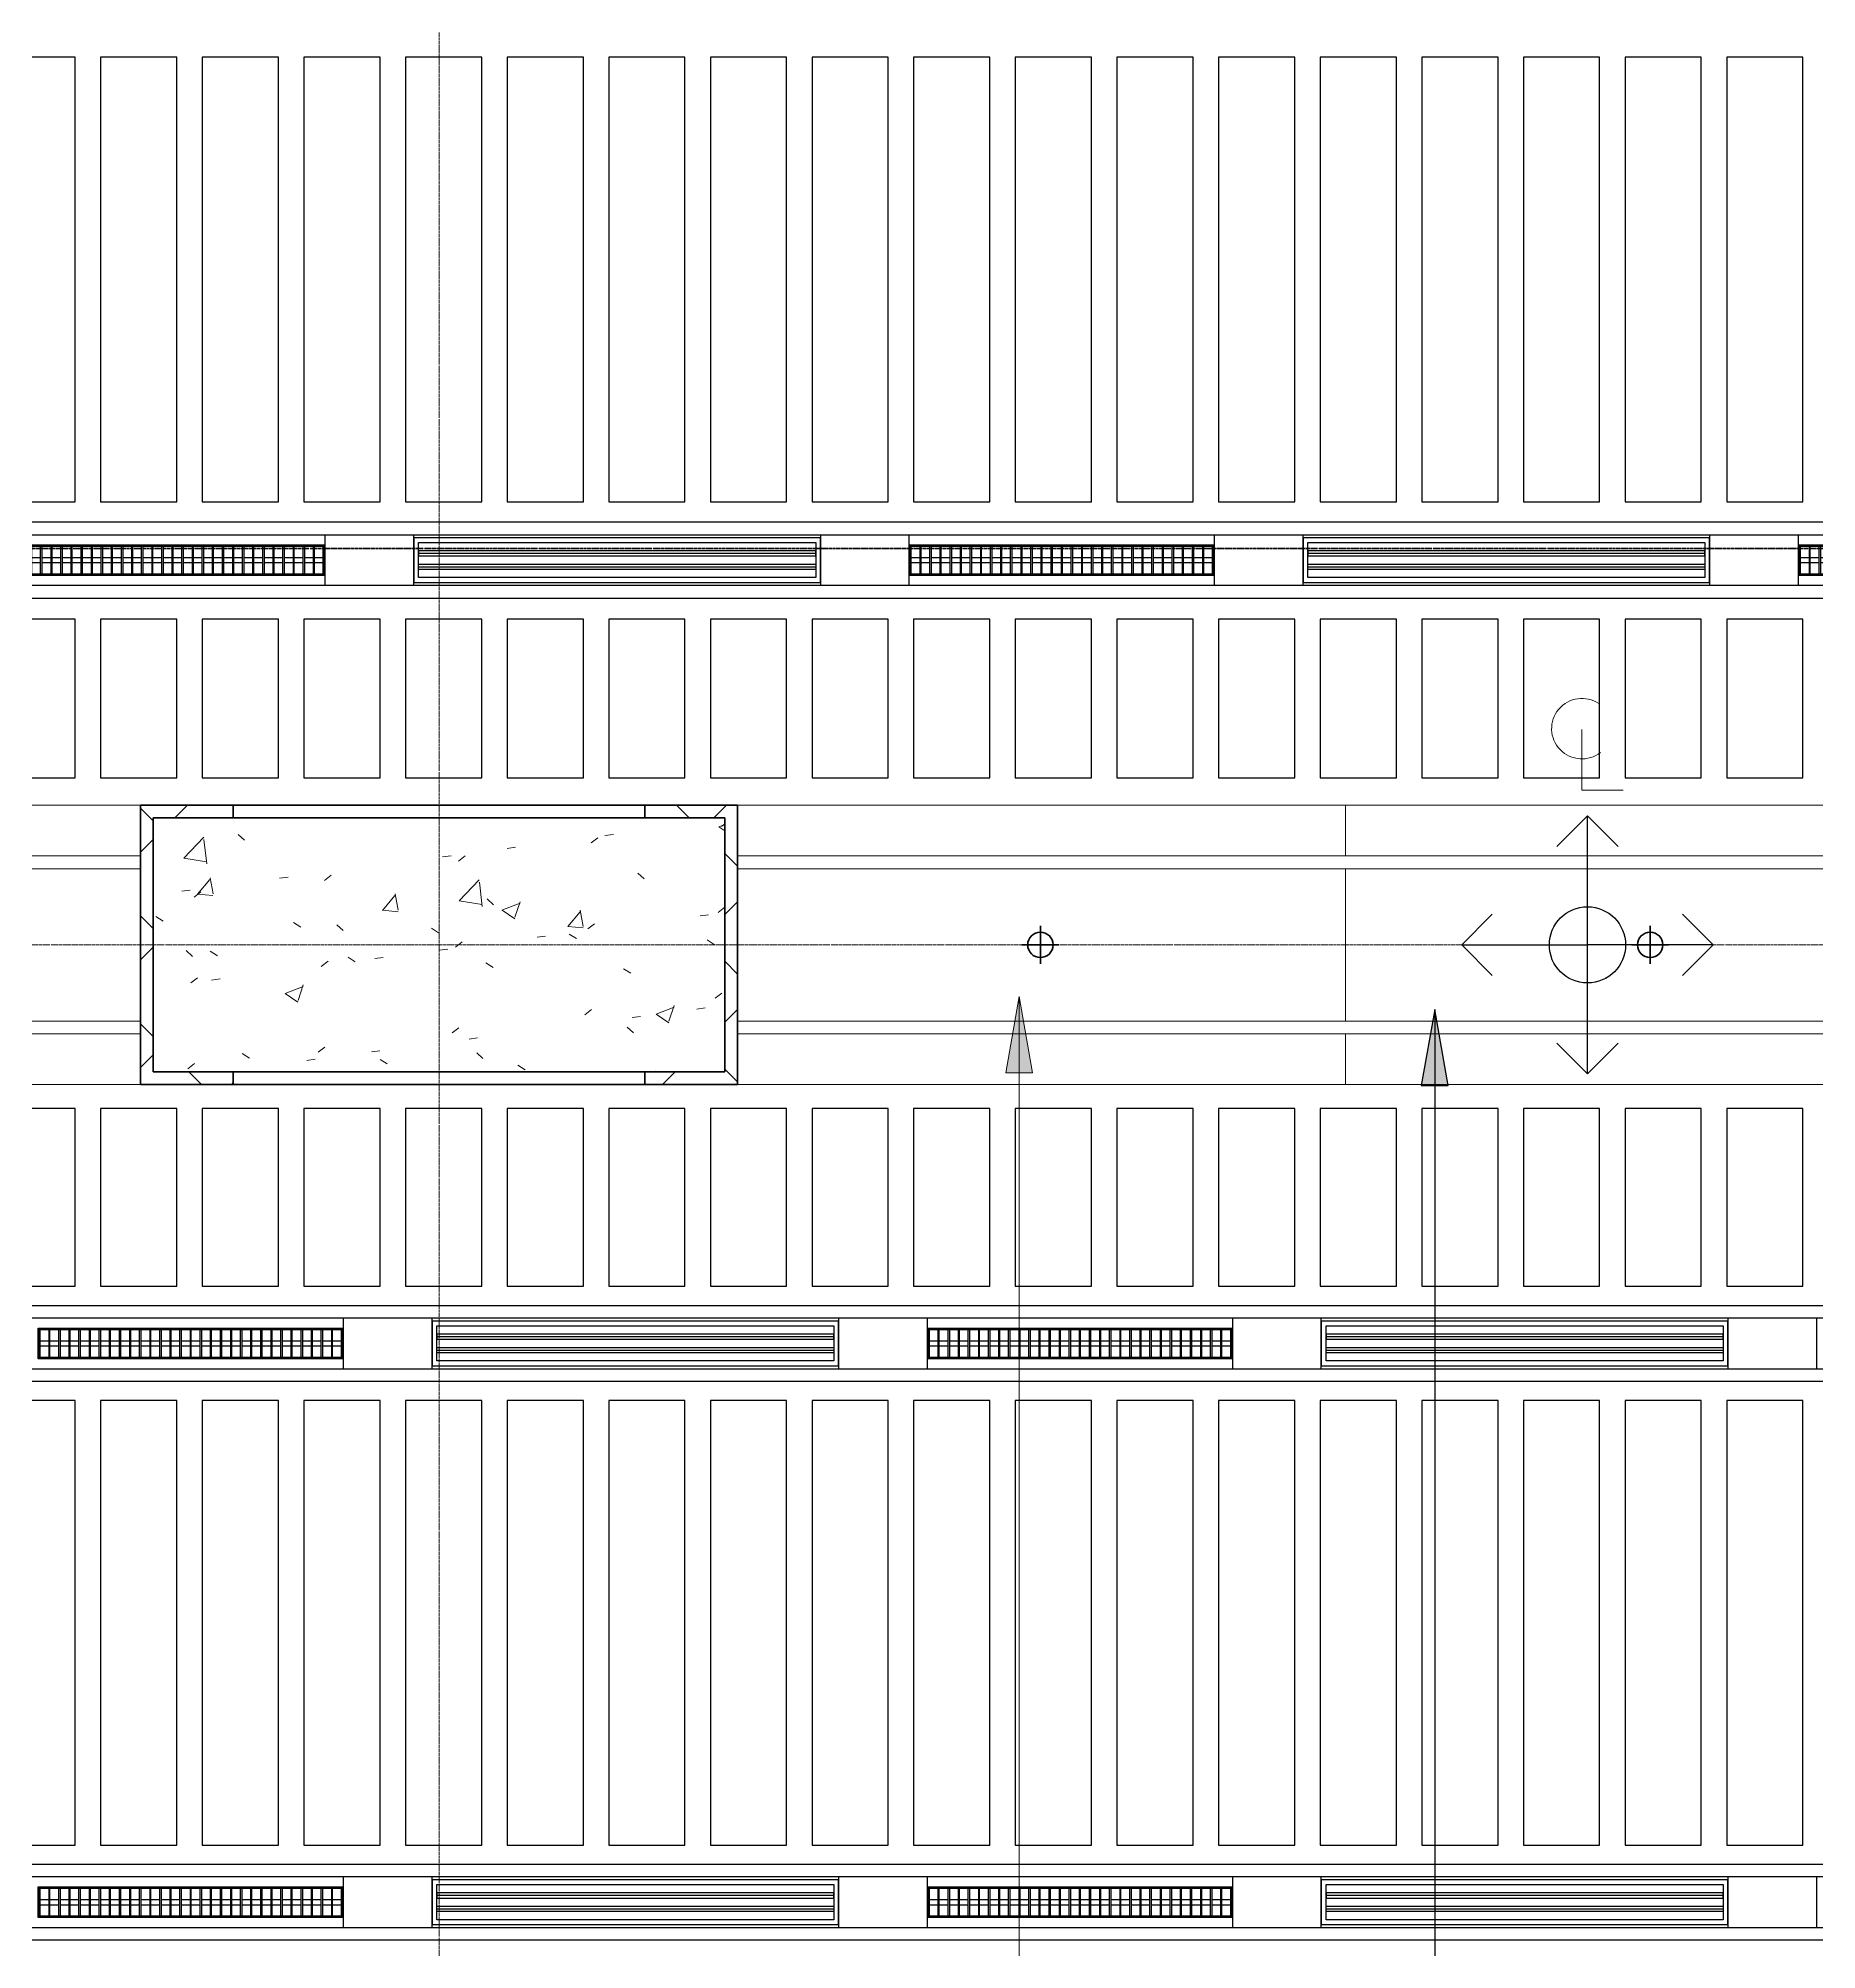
# Model space of a CAD drawing. Header units: millimetres. Extents: x -920231 to -841213, y -17301 to 22361.
# Drawn here: x -860260 to -853260, y -378 to 7149 of the extents above; entities that cross this region are included whole.
import ezdxf
from ezdxf.enums import TextEntityAlignment as Align
from ezdxf.xclip import XClip

# ---------------------------------------------------------------- set-up
doc = ezdxf.new("R2010")
doc.units = ezdxf.units.MM
doc.header["$XCLIPFRAME"] = 0
doc.linetypes.add('DPA_Grid _ Level 100', pattern=[10, 5.5, -1.6, 1.3, -1.6])
for name, color, linetype in [('000 - WIPEOUT', 250, 'Continuous'), ('001 - ASCESSORIES', 251, 'Continuous'), ('A04_TUBE SERIES', 2, 'Continuous'), ('A11_ALU.SOLID SHEET', 2, 'Continuous')]:
    doc.layers.add(name, color=color, linetype=linetype)
for name, color, linetype, lineweight in [('008 - LIGHTING', 1, 'Continuous', 9), ('A-ANNO-NOTE', 3, 'Continuous', 25), ('A-COLS', 5, 'Continuous', 70), ('A-COLS-E', 1, 'Continuous', 35), ('A-DETL-GENF', 2, 'Continuous', 35), ('A-GLAZ-CURT', 2, 'Continuous', 9), ('A-WALL-FNSH', 2, 'Continuous', 35), ('A-WALL-PATT', 1, 'Continuous', 35), ('E-LITE-EQPM', 2, 'Continuous', 35), ('G-ANNO-SECL', 3, 'Continuous', 9), ('G-ANNO-TEXT', 3, 'Continuous', 9), ('S-GRID', 251, 'Continuous', 9), ('WALL-E', 2, 'Continuous', 35)]:
    doc.layers.add(name, color=color, linetype=linetype, lineweight=lineweight)
pattern_1 = [(45, (0, 0), (-212.13203, 212.13203), []), (135, (0, 0), (-212.13203, -212.13203), [])]

# ---------------------------------------------------------------- blocks, each defined once
blk = doc.blocks.new('DPA_AN_Setting out - Center-8732820-4230-01 ENLARGED MULTI-PURPOSE LEVEL - REFLECTED CEILING PLAN - SHEET 1')
at = {"layer": 'A-ANNO-NOTE'}
for p, q in [((-1.206, 3.877), (0, 5.083)), ((1.206, 3.877), (0, 5.083)), ((0, 0), (0, 5.083)), ((-3.744, 1.206), (-4.95, 0)), ((3.744, 1.206), (4.95, 0)), ((-3.744, -1.206), (-4.95, 0)), ((-4.95, 0), (0, 0)), ((4.95, 0), (0, 0)), ((3.744, -1.206), (4.95, 0)), ((0, -5.083), (0, 0)), ((-1.206, -3.877), (0, -5.083)), ((1.206, -3.877), (0, -5.083))]:
    blk.add_line(p, q, dxfattribs=at)
blk.add_circle((0, 0), 1.5, dxfattribs=at)
blk = doc.blocks.new('M_Centreline - Centreline-12570908-4230-01 ENLARGED MULTI-PURPOSE LEVEL - REFLECTED CEILING PLAN - SHEET 1')
at = {"layer": 'A-ANNO-NOTE', "lineweight": 18}
for p, q in [((-0.011, 0.592), (-0.011, -1.789)), ((-0.011, -1.789), (1.619, -1.789))]:
    blk.add_line(p, q, dxfattribs=at)
blk.add_arc((-0.011, 0.627), 1.191, 55.77551, 308.03717, dxfattribs=at)
blk = doc.blocks.new('*U1411')
at = {"layer": 'S-GRID', "linetype": 'DPA_Grid _ Level 100'}
for p, q in [((11400, -20855.1), (11400, 16910.1)), ((24628.5, 0), (-48793, 0))]:
    blk.add_line(p, q, dxfattribs=at)
blk = doc.blocks.new('System Panel - DPA_Metal Ceiling Rectangular Panel-13154297-4230-01 ENLARGED MULTI-PURPOSE LEVEL - REFLECTED CEILING PLAN - SHEET 1')
at = {"layer": 'A-GLAZ-CURT'}
for p, q in [((-855115.2, 3229), (-857507.4, 3229)), ((-857507.4, 3229), (-855115.2, 3229)), ((-855115.2, 3029), (-855115.2, 3229)), ((-855115.2, 3229), (-855115.2, 3029)), ((-857515.2, 3029), (-855115.2, 3029)), ((-855115.2, 3029), (-857515.2, 3029))]:
    blk.add_line(p, q, dxfattribs=at)
blk = doc.blocks.new('System Panel - DPA-AR_Metal Ceiling Rectangular Panel-13139259-4230-01 ENLARGED MULTI-PURPOSE LEVEL - REFLECTED CEILING PLAN - SHEET 1')
at = {"layer": 'A-GLAZ-CURT'}
for p, q in [((-852715.2, 3229), (-855115.2, 3229)), ((-855115.2, 3229), (-855115.2, 3029)), ((-855115.2, 3029), (-855115.2, 3229)), ((-855115.2, 3229), (-852715.2, 3229)), ((-852715.2, 3029), (-852715.2, 3229)), ((-852715.2, 3229), (-852715.2, 3029)), ((-855115.2, 3029), (-852715.2, 3029)), ((-852715.2, 3029), (-855115.2, 3029))]:
    blk.add_line(p, q, dxfattribs=at)
blk = doc.blocks.new('System Panel - DPA-AR_Metal Ceiling Rectangular Panel-13139266-4230-01 ENLARGED MULTI-PURPOSE LEVEL - REFLECTED CEILING PLAN - SHEET 1')
at = {"layer": 'A-GLAZ-CURT'}
for p, q in [((-866782.4, 4129), (-868907.4, 4129)), ((-868907.4, 4129), (-868907.4, 3929)), ((-868907.4, 3929), (-868907.4, 4129)), ((-868907.4, 4129), (-866782.4, 4129)), ((-866782.4, 3929), (-866782.4, 4129)), ((-866782.4, 4129), (-866782.4, 3929)), ((-868907.4, 3929), (-866782.4, 3929)), ((-866782.4, 3929), (-868907.4, 3929))]:
    blk.add_line(p, q, dxfattribs=at)
blk = doc.blocks.new('System Panel - DPA-AR_Metal Ceiling Rectangular Panel-13139320-4230-01 ENLARGED MULTI-PURPOSE LEVEL - REFLECTED CEILING PLAN - SHEET 1')
at = {"layer": 'A-GLAZ-CURT'}
for p, q in [((-866782.4, 3879), (-868907.4, 3879)), ((-868907.4, 3879), (-868907.4, 3279)), ((-868907.4, 3279), (-868907.4, 3879)), ((-868907.4, 3879), (-866782.4, 3879)), ((-866782.4, 3279), (-866782.4, 3879)), ((-866782.4, 3879), (-866782.4, 3279)), ((-868907.4, 3279), (-866782.4, 3279)), ((-866782.4, 3279), (-868907.4, 3279))]:
    blk.add_line(p, q, dxfattribs=at)
blk = doc.blocks.new('System Panel - DPA_Metal Ceiling Rectangular Panel-V6-4230-01 ENLARGED MULTI-PURPOSE LEVEL - REFLECTED CEILING PLAN - SHEET 1')
at = {"layer": 'A-GLAZ-CURT'}
for p, q in [((-855115.2, 4129), (-857515.2, 4129)), ((-857515.2, 4129), (-855115.2, 4129)), ((-855115.2, 3929), (-855115.2, 4129)), ((-855115.2, 4129), (-855115.2, 3929)), ((-857507.4, 3929), (-855115.2, 3929)), ((-855115.2, 3929), (-857507.4, 3929))]:
    blk.add_line(p, q, dxfattribs=at)
blk = doc.blocks.new('System Panel - DPA_Metal Ceiling Rectangular Panel-13154329-4230-01 ENLARGED MULTI-PURPOSE LEVEL - REFLECTED CEILING PLAN - SHEET 1')
at = {"layer": 'A-GLAZ-CURT'}
for p, q in [((-855115.2, 3879), (-857507.4, 3879)), ((-857507.4, 3879), (-855115.2, 3879)), ((-855115.2, 3279), (-855115.2, 3879)), ((-855115.2, 3879), (-855115.2, 3279)), ((-857507.4, 3279), (-855115.2, 3279)), ((-855115.2, 3279), (-857507.4, 3279))]:
    blk.add_line(p, q, dxfattribs=at)
blk = doc.blocks.new('System Panel - DPA-AR_Metal Ceiling Rectangular Panel-13139299-4230-01 ENLARGED MULTI-PURPOSE LEVEL - REFLECTED CEILING PLAN - SHEET 1')
at = {"layer": 'A-GLAZ-CURT'}
for p, q in [((-864382.4, 3879), (-866782.4, 3879)), ((-866782.4, 3879), (-866782.4, 3279)), ((-866782.4, 3279), (-866782.4, 3879)), ((-866782.4, 3879), (-864382.4, 3879)), ((-864382.4, 3279), (-864382.4, 3879)), ((-864382.4, 3879), (-864382.4, 3279)), ((-866782.4, 3279), (-864382.4, 3279)), ((-864382.4, 3279), (-866782.4, 3279))]:
    blk.add_line(p, q, dxfattribs=at)
blk = doc.blocks.new('LGF_DL_SAA_LowPower_DL1a - LGF_DL_SAA_LowPower_DL1a-8832329-4230-01 ENLARGED MULTI-PURPOSE LEVEL - REFLECTED CEILING PLAN - SHEET 1')
at = {"layer": 'A-DETL-GENF', "lineweight": 9}
for p, q in [((72.5, 0), (-72.5, 0)), ((0, 75), (0, -75))]:
    blk.add_line(p, q, dxfattribs=at)
blk.add_circle((0, 0), 50, dxfattribs=at)
blk = doc.blocks.new('*U815')
at = {"layer": 'A-GLAZ-CURT'}
for name, p in [('System Panel - DPA-AR_Metal Ceiling Rectangular Panel-13139266-4230-01 ENLARGED MULTI-PURPOSE LEVEL - REFLECTED CEILING PLAN - SHEET 1', (877007.4, -3579)), ('System Panel - DPA_Metal Ceiling Rectangular Panel-V6-4230-01 ENLARGED MULTI-PURPOSE LEVEL - REFLECTED CEILING PLAN - SHEET 1', (870082.4, -3579)), ('System Panel - DPA-AR_Metal Ceiling Rectangular Panel-13139259-4230-01 ENLARGED MULTI-PURPOSE LEVEL - REFLECTED CEILING PLAN - SHEET 1', (870082.4, -2679)), ('System Panel - DPA-AR_Metal Ceiling Rectangular Panel-13139320-4230-01 ENLARGED MULTI-PURPOSE LEVEL - REFLECTED CEILING PLAN - SHEET 1', (877007.4, -3579)), ('System Panel - DPA_Metal Ceiling Rectangular Panel-13154329-4230-01 ENLARGED MULTI-PURPOSE LEVEL - REFLECTED CEILING PLAN - SHEET 1', (870082.4, -3579)), ('System Panel - DPA-AR_Metal Ceiling Rectangular Panel-13139299-4230-01 ENLARGED MULTI-PURPOSE LEVEL - REFLECTED CEILING PLAN - SHEET 1', (881749.6, -3579)), ('System Panel - DPA-AR_Metal Ceiling Rectangular Panel-13139266-4230-01 ENLARGED MULTI-PURPOSE LEVEL - REFLECTED CEILING PLAN - SHEET 1', (877007.4, -4479)), ('System Panel - DPA_Metal Ceiling Rectangular Panel-13154297-4230-01 ENLARGED MULTI-PURPOSE LEVEL - REFLECTED CEILING PLAN - SHEET 1', (870082.4, -3579)), ('System Panel - DPA-AR_Metal Ceiling Rectangular Panel-13139259-4230-01 ENLARGED MULTI-PURPOSE LEVEL - REFLECTED CEILING PLAN - SHEET 1', (870082.4, -3579))]:
    blk.add_blockref(name, p, dxfattribs=at)
at = {"layer": 'E-LITE-EQPM', "extrusion": (0, 0, -1), "rotation": 180}
for p in [(-13766.8, 0), (-16166.8, 0)]:
    blk.add_blockref('LGF_DL_SAA_LowPower_DL1a - LGF_DL_SAA_LowPower_DL1a-8832329-4230-01 ENLARGED MULTI-PURPOSE LEVEL - REFLECTED CEILING PLAN - SHEET 1', p, dxfattribs=at)
blk = doc.blocks.new('*U1822')
blk.add_wipeout([(-25, 0), (25, 0), (25, 23047.7), (-25, 22997.7)]).dxf.layer = '000 - WIPEOUT'
at = {"layer": 'A04_TUBE SERIES', "color": 0}
blk.add_lwpolyline([(-25, 0), (25, 0), (25, 23047.7), (-25, 22997.7)], close=True, dxfattribs=at)
at = {"layer": 'Defpoints', "color": 250, "flags": 1}
blk.add_attdef('EXTR.OVL-LENGTH_', (-33.1, -9), '', height=5, dxfattribs=at)
blk = doc.blocks.new('*U1823')
blk.add_wipeout([(-25, 0), (25, 0), (25, 22797.7), (-25, 22747.7)]).dxf.layer = '000 - WIPEOUT'
at = {"layer": 'A04_TUBE SERIES', "color": 0}
blk.add_lwpolyline([(-25, 0), (25, 0), (25, 22797.7), (-25, 22747.7)], close=True, dxfattribs=at)
at = {"layer": 'Defpoints', "color": 250, "flags": 1}
blk.add_attdef('EXTR.OVL-LENGTH_', (-33.1, -9), '', height=5, dxfattribs=at)
blk = doc.blocks.new('*U1799')
at = {"color": 1}
blk.add_wipeout([(600, -60), (-600, -60), (-600, 60), (600, 60)], dxfattribs=at).dxf.layer = '000 - WIPEOUT'
at = {"layer": '001 - ASCESSORIES', "color": 0}
blk.add_lwpolyline([(600, -60), (-600, -60), (-600, 60), (600, 60)], close=True, dxfattribs=at)
at = {"layer": '001 - ASCESSORIES'}
for points in [[(-593.5, -55), (-598.5, -55), (-598.5, 55), (-593.5, 55)], [(595, -55), (-595, -55), (-595, 55), (595, 55)], [(-558.8, -55), (-553.8, -55), (-553.8, 55), (-558.8, 55)], [(-514, -55), (-519, -55), (-519, 55), (-514, 55)], [(-479.3, -55), (-474.3, -55), (-474.3, 55), (-479.3, 55)], [(-434.6, -55), (-439.6, -55), (-439.6, 55), (-434.6, 55)], [(-399.8, -55), (-394.8, -55), (-394.8, 55), (-399.8, 55)], [(-355.1, -55), (-360.1, -55), (-360.1, 55), (-355.1, 55)], [(-320.4, -55), (-315.4, -55), (-315.4, 55), (-320.4, 55)], [(-275.6, -55), (-280.6, -55), (-280.6, 55), (-275.6, 55)], [(-240.9, -55), (-235.9, -55), (-235.9, 55), (-240.9, 55)], [(-196.2, -55), (-201.2, -55), (-201.2, 55), (-196.2, 55)], [(-161.4, -55), (-156.4, -55), (-156.4, 55), (-161.4, 55)], [(-116.7, -55), (-121.7, -55), (-121.7, 55), (-116.7, 55)], [(-82, -55), (-77, -55), (-77, 55), (-82, 55)], [(-37.2, -55), (-42.2, -55), (-42.2, 55), (-37.2, 55)], [(-2.5, -55), (2.5, -55), (2.5, 55), (-2.5, 55)], [(42.2, -55), (37.2, -55), (37.2, 55), (42.2, 55)], [(77, -55), (82, -55), (82, 55), (77, 55)], [(121.7, -55), (116.7, -55), (116.7, 55), (121.7, 55)], [(156.4, -55), (161.4, -55), (161.4, 55), (156.4, 55)], [(201.2, -55), (196.2, -55), (196.2, 55), (201.2, 55)], [(235.9, -55), (240.9, -55), (240.9, 55), (235.9, 55)], [(280.6, -55), (275.6, -55), (275.6, 55), (280.6, 55)], [(315.4, -55), (320.4, -55), (320.4, 55), (315.4, 55)], [(360.1, -55), (355.1, -55), (355.1, 55), (360.1, 55)], [(394.8, -55), (399.8, -55), (399.8, 55), (394.8, 55)], [(439.6, -55), (434.6, -55), (434.6, 55), (439.6, 55)], [(474.3, -55), (479.3, -55), (479.3, 55), (474.3, 55)], [(519, -55), (514, -55), (514, 55), (519, 55)], [(553.8, -55), (558.8, -55), (558.8, 55), (553.8, 55)], [(598.5, -55), (593.5, -55), (593.5, 55), (598.5, 55)]]:
    blk.add_lwpolyline(points, close=True, dxfattribs=at)
for points in [[(-593.5, 10), (-558.8, 10)], [(-553.8, 10), (-519, 10)], [(-514, 10), (-479.3, 10)], [(-474.3, 10), (-439.6, 10)], [(-434.6, 10), (-399.8, 10)], [(-394.8, 10), (-360.1, 10)], [(-355.1, 10), (-320.4, 10)], [(-315.4, 10), (-280.6, 10)], [(-275.6, 10), (-240.9, 10)], [(-235.9, 10), (-201.2, 10)], [(-196.2, 10), (-161.4, 10)], [(-156.4, 10), (-121.7, 10)], [(-116.7, 10), (-82, 10)], [(-77, 10), (-42.2, 10)], [(-37.2, 10), (-2.5, 10)], [(2.5, 10), (37.2, 10)], [(42.2, 10), (77, 10)], [(82, 10), (116.7, 10)], [(121.7, 10), (156.4, 10)], [(161.4, 10), (196.2, 10)], [(201.2, 10), (235.9, 10)], [(240.9, 10), (275.6, 10)], [(280.6, 10), (315.4, 10)], [(320.4, 10), (355.1, 10)], [(360.1, 10), (394.8, 10)], [(399.8, 10), (434.6, 10)], [(439.6, 10), (474.3, 10)], [(479.3, 10), (514, 10)], [(519, 10), (553.8, 10)], [(558.8, 10), (593.5, 10)], [(-593.5, -10), (-558.8, -10)], [(-553.8, -10), (-519, -10)], [(-514, -10), (-479.3, -10)], [(-474.3, -10), (-439.6, -10)], [(-434.6, -10), (-399.8, -10)], [(-394.8, -10), (-360.1, -10)], [(-355.1, -10), (-320.4, -10)], [(-315.4, -10), (-280.6, -10)], [(-275.6, -10), (-240.9, -10)], [(-235.9, -10), (-201.2, -10)], [(-196.2, -10), (-161.4, -10)], [(-156.4, -10), (-121.7, -10)], [(-116.7, -10), (-82, -10)], [(-77, -10), (-42.2, -10)], [(-37.2, -10), (-2.5, -10)], [(2.5, -10), (37.2, -10)], [(42.2, -10), (77, -10)], [(82, -10), (116.7, -10)], [(121.7, -10), (156.4, -10)], [(161.4, -10), (196.2, -10)], [(201.2, -10), (235.9, -10)], [(240.9, -10), (275.6, -10)], [(280.6, -10), (315.4, -10)], [(320.4, -10), (355.1, -10)], [(360.1, -10), (394.8, -10)], [(399.8, -10), (434.6, -10)], [(439.6, -10), (474.3, -10)], [(479.3, -10), (514, -10)], [(519, -10), (553.8, -10)], [(558.8, -10), (593.5, -10)]]:
    blk.add_lwpolyline(points, dxfattribs=at)
blk = doc.blocks.new('*U1755')
at = {"layer": '001 - ASCESSORIES', "color": 0, "linetype": 'ByBlock'}
blk.add_lwpolyline([(800, 87.5), (-800, 87.5), (-800, -87.5), (800, -87.5)], close=True, dxfattribs=at)
at = {"layer": '001 - ASCESSORIES', "linetype": 'ByBlock'}
for points in [[(-781.5, 69), (781.5, 69), (781.5, -69), (-781.5, -69)], [(781.5, 36.3), (-781.5, 36.3), (-781.5, 16.3), (781.5, 16.3)], [(-781.5, -16.3), (781.5, -16.3), (781.5, -36.3), (-781.5, -36.3)]]:
    blk.add_lwpolyline(points, close=True, dxfattribs=at)
for points in [[(781.5, 26.3), (-781.5, 26.3)], [(-781.5, -26.3), (781.5, -26.3)]]:
    blk.add_lwpolyline(points, dxfattribs=at)
blk = doc.blocks.new('*U1862')
blk.add_point((0, 0))
at = {"layer": 'Defpoints', "color": 250}
blk.add_text('AL.SHEET-HAT-TYPE-C', height=7, rotation=270, dxfattribs=at).set_placement((15, 0), align=Align.BOTTOM_CENTER)
blk.add_wipeout([(0, -100), (350, -100), (350, 100), (0, 100)]).dxf.layer = '000 - WIPEOUT'
at = {"layer": 'A11_ALU.SOLID SHEET', "color": 0}
blk.add_lwpolyline([(0, -100), (350, -100), (350, 100), (0, 100)], close=True, dxfattribs=at)
blk = doc.blocks.new('*U1821')
blk.add_wipeout([(-25, 0), (25, 0), (25, 20847.7), (-25, 20797.7)]).dxf.layer = '000 - WIPEOUT'
at = {"layer": 'A04_TUBE SERIES', "color": 0}
blk.add_lwpolyline([(-25, 0), (25, 0), (25, 20847.7), (-25, 20797.7)], close=True, dxfattribs=at)
at = {"layer": 'Defpoints', "color": 250, "flags": 1}
blk.add_attdef('EXTR.OVL-LENGTH_', (-33.1, -9), '', height=5, dxfattribs=at)
blk = doc.blocks.new('*U1820')
blk.add_wipeout([(-25, 0), (25, 0), (25, 20597.7), (-25, 20547.7)]).dxf.layer = '000 - WIPEOUT'
at = {"layer": 'A04_TUBE SERIES', "color": 0}
blk.add_lwpolyline([(-25, 0), (25, 0), (25, 20597.7), (-25, 20547.7)], close=True, dxfattribs=at)
at = {"layer": 'Defpoints', "color": 250, "flags": 1}
blk.add_attdef('EXTR.OVL-LENGTH_', (-33.1, -9), '', height=5, dxfattribs=at)
blk = doc.blocks.new('*U1801')
blk.add_wipeout([(-25, 0), (25, 0), (25, 21100), (-25, 21100)]).dxf.layer = '000 - WIPEOUT'
at = {"layer": 'A04_TUBE SERIES', "color": 0}
blk.add_lwpolyline([(-25, 0), (25, 0), (25, 21100), (-25, 21100)], close=True, dxfattribs=at)
at = {"layer": 'Defpoints', "color": 250, "flags": 1}
blk.add_attdef('EXTR.OVL-LENGTH_', (-33.1, -9), '', height=5, dxfattribs=at)
blk = doc.blocks.new('*U1800')
blk.add_wipeout([(-25, 0), (25, 0), (25, 21100), (-25, 21100)]).dxf.layer = '000 - WIPEOUT'
at = {"layer": 'A04_TUBE SERIES', "color": 0}
blk.add_lwpolyline([(-25, 0), (25, 0), (25, 21100), (-25, 21100)], close=True, dxfattribs=at)
at = {"layer": 'Defpoints', "color": 250, "flags": 1}
blk.add_attdef('EXTR.OVL-LENGTH_', (-33.1, -9), '', height=5, dxfattribs=at)
blk = doc.blocks.new('*U1929')
at = {"color": 3}
for points in [[(-875, 150), (875, 150), (875, -150), (-875, -150)], [(-875, -250), (875, -250), (875, -550), (-875, -550)], [(-875, -650), (875, -650), (875, -950), (-875, -950)], [(-875, -1050), (875, -1050), (875, -1350), (-875, -1350)], [(-875, -1450), (875, -1450), (875, -1750), (-875, -1750)], [(-875, -1850), (875, -1850), (875, -2150), (-875, -2150)], [(-875, -2250), (875, -2250), (875, -2550), (-875, -2550)], [(-875, -2650), (875, -2650), (875, -2950), (-875, -2950)], [(-875, -3050), (875, -3050), (875, -3350), (-875, -3350)], [(-875, -3450), (875, -3450), (875, -3750), (-875, -3750)], [(-875, -3850), (875, -3850), (875, -4150), (-875, -4150)], [(-875, -4250), (875, -4250), (875, -4550), (-875, -4550)], [(-875, -4650), (875, -4650), (875, -4950), (-875, -4950)], [(-875, -5050), (875, -5050), (875, -5350), (-875, -5350)], [(-875, -5450), (875, -5450), (875, -5750), (-875, -5750)], [(-875, -5850), (875, -5850), (875, -6150), (-875, -6150)], [(-875, -6250), (875, -6250), (875, -6550), (-875, -6550)], [(-875, -6650), (875, -6650), (875, -6950), (-875, -6950)]]:
    blk.add_wipeout(points, dxfattribs=at).dxf.layer = '000 - WIPEOUT'
at = {"layer": 'A11_ALU.SOLID SHEET', "color": 0, "linetype": 'ByBlock'}
for points in [[(-875, -150), (875, -150), (875, 150), (-875, 150)], [(-875, -550), (875, -550), (875, -250), (-875, -250)], [(-875, -950), (875, -950), (875, -650), (-875, -650)], [(-875, -1350), (875, -1350), (875, -1050), (-875, -1050)], [(-875, -1750), (875, -1750), (875, -1450), (-875, -1450)], [(-875, -2150), (875, -2150), (875, -1850), (-875, -1850)], [(-875, -2550), (875, -2550), (875, -2250), (-875, -2250)], [(-875, -2950), (875, -2950), (875, -2650), (-875, -2650)], [(-875, -3350), (875, -3350), (875, -3050), (-875, -3050)], [(-875, -3750), (875, -3750), (875, -3450), (-875, -3450)], [(-875, -4150), (875, -4150), (875, -3850), (-875, -3850)], [(-875, -4550), (875, -4550), (875, -4250), (-875, -4250)], [(-875, -4950), (875, -4950), (875, -4650), (-875, -4650)], [(-875, -5350), (875, -5350), (875, -5050), (-875, -5050)], [(-875, -5750), (875, -5750), (875, -5450), (-875, -5450)], [(-875, -6150), (875, -6150), (875, -5850), (-875, -5850)], [(-875, -6550), (875, -6550), (875, -6250), (-875, -6250)], [(-875, -6950), (875, -6950), (875, -6650), (-875, -6650)]]:
    blk.add_lwpolyline(points, close=True, dxfattribs=at)
blk = doc.blocks.new('*U1930')
at = {"color": 3}
for points in [[(-312.5, 150), (312.5, 150), (312.5, -150), (-312.5, -150)], [(-312.5, -250), (312.5, -250), (312.5, -550), (-312.5, -550)], [(-312.5, -650), (312.5, -650), (312.5, -950), (-312.5, -950)], [(-312.5, -1050), (312.5, -1050), (312.5, -1350), (-312.5, -1350)], [(-312.5, -1450), (312.5, -1450), (312.5, -1750), (-312.5, -1750)], [(-312.5, -1850), (312.5, -1850), (312.5, -2150), (-312.5, -2150)], [(-312.5, -2250), (312.5, -2250), (312.5, -2550), (-312.5, -2550)], [(-312.5, -2650), (312.5, -2650), (312.5, -2950), (-312.5, -2950)], [(-312.5, -3050), (312.5, -3050), (312.5, -3350), (-312.5, -3350)], [(-312.5, -3450), (312.5, -3450), (312.5, -3750), (-312.5, -3750)], [(-312.5, -3850), (312.5, -3850), (312.5, -4150), (-312.5, -4150)], [(-312.5, -4250), (312.5, -4250), (312.5, -4550), (-312.5, -4550)], [(-312.5, -4650), (312.5, -4650), (312.5, -4950), (-312.5, -4950)], [(-312.5, -5050), (312.5, -5050), (312.5, -5350), (-312.5, -5350)], [(-312.5, -5450), (312.5, -5450), (312.5, -5750), (-312.5, -5750)], [(-312.5, -5850), (312.5, -5850), (312.5, -6150), (-312.5, -6150)], [(-312.5, -6250), (312.5, -6250), (312.5, -6550), (-312.5, -6550)], [(-312.5, -6650), (312.5, -6650), (312.5, -6950), (-312.5, -6950)]]:
    blk.add_wipeout(points, dxfattribs=at).dxf.layer = '000 - WIPEOUT'
at = {"layer": 'A11_ALU.SOLID SHEET', "color": 0, "linetype": 'ByBlock'}
for points in [[(-312.5, -150), (312.5, -150), (312.5, 150), (-312.5, 150)], [(-312.5, -550), (312.5, -550), (312.5, -250), (-312.5, -250)], [(-312.5, -950), (312.5, -950), (312.5, -650), (-312.5, -650)], [(-312.5, -1350), (312.5, -1350), (312.5, -1050), (-312.5, -1050)], [(-312.5, -1750), (312.5, -1750), (312.5, -1450), (-312.5, -1450)], [(-312.5, -2150), (312.5, -2150), (312.5, -1850), (-312.5, -1850)], [(-312.5, -2550), (312.5, -2550), (312.5, -2250), (-312.5, -2250)], [(-312.5, -2950), (312.5, -2950), (312.5, -2650), (-312.5, -2650)], [(-312.5, -3350), (312.5, -3350), (312.5, -3050), (-312.5, -3050)], [(-312.5, -3750), (312.5, -3750), (312.5, -3450), (-312.5, -3450)], [(-312.5, -4150), (312.5, -4150), (312.5, -3850), (-312.5, -3850)], [(-312.5, -4550), (312.5, -4550), (312.5, -4250), (-312.5, -4250)], [(-312.5, -4950), (312.5, -4950), (312.5, -4650), (-312.5, -4650)], [(-312.5, -5350), (312.5, -5350), (312.5, -5050), (-312.5, -5050)], [(-312.5, -5750), (312.5, -5750), (312.5, -5450), (-312.5, -5450)], [(-312.5, -6150), (312.5, -6150), (312.5, -5850), (-312.5, -5850)], [(-312.5, -6550), (312.5, -6550), (312.5, -6250), (-312.5, -6250)], [(-312.5, -6950), (312.5, -6950), (312.5, -6650), (-312.5, -6650)]]:
    blk.add_lwpolyline(points, close=True, dxfattribs=at)
blk = doc.blocks.new('*U1938')
at = {"color": 3}
for points in [[(-875, -850), (875, -850), (875, -1150), (-875, -1150)], [(-875, -1250), (875, -1250), (875, -1550), (-875, -1550)], [(-875, -1650), (875, -1650), (875, -1950), (-875, -1950)], [(-875, -2050), (875, -2050), (875, -2350), (-875, -2350)], [(-875, -2450), (875, -2450), (875, -2750), (-875, -2750)], [(-875, -2850), (875, -2850), (875, -3150), (-875, -3150)], [(-875, -3250), (875, -3250), (875, -3550), (-875, -3550)], [(-875, -3650), (875, -3650), (875, -3950), (-875, -3950)], [(-875, -4050), (875, -4050), (875, -4350), (-875, -4350)], [(-875, -4450), (875, -4450), (875, -4750), (-875, -4750)], [(-875, -4850), (875, -4850), (875, -5150), (-875, -5150)], [(-875, -5250), (875, -5250), (875, -5550), (-875, -5550)], [(-875, -5650), (875, -5650), (875, -5950), (-875, -5950)], [(-875, -6050), (875, -6050), (875, -6350), (-875, -6350)], [(-875, -6450), (875, -6450), (875, -6750), (-875, -6750)], [(-875, -6850), (875, -6850), (875, -7150), (-875, -7150)], [(-875, -7250), (875, -7250), (875, -7550), (-875, -7550)], [(-875, -7650), (875, -7650), (875, -7950), (-875, -7950)]]:
    blk.add_wipeout(points, dxfattribs=at).dxf.layer = '000 - WIPEOUT'
at = {"layer": 'A11_ALU.SOLID SHEET', "color": 0, "linetype": 'ByBlock'}
for points in [[(-875, -1150), (875, -1150), (875, -850), (-875, -850)], [(-875, -1550), (875, -1550), (875, -1250), (-875, -1250)], [(-875, -1950), (875, -1950), (875, -1650), (-875, -1650)], [(-875, -2350), (875, -2350), (875, -2050), (-875, -2050)], [(-875, -2750), (875, -2750), (875, -2450), (-875, -2450)], [(-875, -3150), (875, -3150), (875, -2850), (-875, -2850)], [(-875, -3550), (875, -3550), (875, -3250), (-875, -3250)], [(-875, -3950), (875, -3950), (875, -3650), (-875, -3650)], [(-875, -4350), (875, -4350), (875, -4050), (-875, -4050)], [(-875, -4750), (875, -4750), (875, -4450), (-875, -4450)], [(-875, -5150), (875, -5150), (875, -4850), (-875, -4850)], [(-875, -5550), (875, -5550), (875, -5250), (-875, -5250)], [(-875, -5950), (875, -5950), (875, -5650), (-875, -5650)], [(-875, -6350), (875, -6350), (875, -6050), (-875, -6050)], [(-875, -6750), (875, -6750), (875, -6450), (-875, -6450)], [(-875, -7150), (875, -7150), (875, -6850), (-875, -6850)], [(-875, -7550), (875, -7550), (875, -7250), (-875, -7250)], [(-875, -7950), (875, -7950), (875, -7650), (-875, -7650)]]:
    blk.add_lwpolyline(points, close=True, dxfattribs=at)
blk = doc.blocks.new('*U1939')
at = {"color": 3}
for points in [[(-350, -250), (350, -250), (350, -550), (-350, -550)], [(-350, -650), (350, -650), (350, -950), (-350, -950)], [(-350, -1050), (350, -1050), (350, -1350), (-350, -1350)], [(-350, -1450), (350, -1450), (350, -1750), (-350, -1750)], [(-350, -1850), (350, -1850), (350, -2150), (-350, -2150)], [(-350, -2250), (350, -2250), (350, -2550), (-350, -2550)], [(-350, -2650), (350, -2650), (350, -2950), (-350, -2950)], [(-350, -3050), (350, -3050), (350, -3350), (-350, -3350)], [(-350, -3450), (350, -3450), (350, -3750), (-350, -3750)], [(-350, -3850), (350, -3850), (350, -4150), (-350, -4150)], [(-350, -4250), (350, -4250), (350, -4550), (-350, -4550)], [(-350, -4650), (350, -4650), (350, -4950), (-350, -4950)], [(-350, -5050), (350, -5050), (350, -5350), (-350, -5350)], [(-350, -5450), (350, -5450), (350, -5750), (-350, -5750)], [(-350, -5850), (350, -5850), (350, -6150), (-350, -6150)], [(-350, -6250), (350, -6250), (350, -6550), (-350, -6550)], [(-350, -6650), (350, -6650), (350, -6950), (-350, -6950)], [(-350, -7050), (350, -7050), (350, -7350), (-350, -7350)]]:
    blk.add_wipeout(points, dxfattribs=at).dxf.layer = '000 - WIPEOUT'
at = {"layer": 'A11_ALU.SOLID SHEET', "color": 0, "linetype": 'ByBlock'}
for points in [[(-350, -550), (350, -550), (350, -250), (-350, -250)], [(-350, -950), (350, -950), (350, -650), (-350, -650)], [(-350, -1350), (350, -1350), (350, -1050), (-350, -1050)], [(-350, -1750), (350, -1750), (350, -1450), (-350, -1450)], [(-350, -2150), (350, -2150), (350, -1850), (-350, -1850)], [(-350, -2550), (350, -2550), (350, -2250), (-350, -2250)], [(-350, -2950), (350, -2950), (350, -2650), (-350, -2650)], [(-350, -3350), (350, -3350), (350, -3050), (-350, -3050)], [(-350, -3750), (350, -3750), (350, -3450), (-350, -3450)], [(-350, -4150), (350, -4150), (350, -3850), (-350, -3850)], [(-350, -4550), (350, -4550), (350, -4250), (-350, -4250)], [(-350, -4950), (350, -4950), (350, -4650), (-350, -4650)], [(-350, -5350), (350, -5350), (350, -5050), (-350, -5050)], [(-350, -5750), (350, -5750), (350, -5450), (-350, -5450)], [(-350, -6150), (350, -6150), (350, -5850), (-350, -5850)], [(-350, -6550), (350, -6550), (350, -6250), (-350, -6250)], [(-350, -6950), (350, -6950), (350, -6650), (-350, -6650)], [(-350, -7350), (350, -7350), (350, -7050), (-350, -7050)]]:
    blk.add_lwpolyline(points, close=True, dxfattribs=at)
blk = doc.blocks.new('*U1969')
at = {"layer": 'A11_ALU.SOLID SHEET', "linetype": 'ByBlock'}
for name, p, rotation in [('*U1929', (-115582, 2620), 90), ('*U1930', (-115582, 970), 89.99999999999999), ('*U1939', (-115982, -994.5), 90), ('*U1938', (-116582, -2669.5), 90)]:
    blk.add_blockref(name, p, dxfattribs=dict(at, rotation=rotation))
at = {"layer": 'A11_ALU.SOLID SHEET', "color": 1}
for p in [(-114449, 1515), (-112499, 1515), (-110949, 1515), (-108999, 1515), (-114377.5, -1569.5), (-112427.5, -1569.5), (-110877.5, -1569.5), (-108927.5, -1569.5), (-114377.5, -3769.5), (-112427.5, -3769.5), (-110877.5, -3769.5), (-108927.5, -3769.5)]:
    blk.add_blockref('*U1862', p, dxfattribs=at)
at = {"layer": '008 - LIGHTING'}
for name, p in [('*U1755', (-113299, 1515)), ('*U1755', (-109799, 1515)), ('*U1799', (-115049, 1515)), ('*U1799', (-111549, 1515)), ('*U1799', (-108049, 1515)), ('*U1755', (-113227.5, -1569.5)), ('*U1755', (-109727.5, -1569.5)), ('*U1799', (-114977.5, -1569.5)), ('*U1799', (-111477.5, -1569.5)), ('*U1755', (-113227.5, -3769.5)), ('*U1755', (-109727.5, -3769.5)), ('*U1799', (-114977.5, -3769.5)), ('*U1799', (-111477.5, -3769.5))]:
    blk.add_blockref(name, p, dxfattribs=at)
at = {"layer": 'A04_TUBE SERIES', "linetype": 'ByBlock', "rotation": 270}
for name, p in [('*U1800', (-126175, 1640)), ('*U1801', (-126175, 1390))]:
    blk.add_blockref(name, p, dxfattribs=at)
at = {"layer": 'A04_TUBE SERIES', "linetype": 'ByBlock', "xscale": -1, "rotation": 90}
for name, p in [('*U1820', (-106232, -1444.5)), ('*U1821', (-106232, -1694.5)), ('*U1823', (-106232, -3644.5)), ('*U1822', (-106232, -3894.5))]:
    blk.add_blockref(name, p, dxfattribs=at)
blk = doc.blocks.new('LGF_DL_SAA_LowPower_DL1a - LGF_DL_SAA_LowPower_DL1a-8832329-4130-01 MULTI-PURPOSE LEVEL - REFLECTED CEILING PLAN')
at = {"layer": 'A-DETL-GENF'}
for p, q in [((72.5, 0), (-72.5, 0)), ((0, 75), (0, -75))]:
    blk.add_line(p, q, dxfattribs=at)
blk.add_circle((0, 0), 50, dxfattribs=at)
blk = doc.blocks.new('C-1-PP19-AR-4130-01-B_20250829-225100_EXLIGHT')
at = {"layer": 'E-LITE-EQPM', "extrusion": (0, 0, -1), "rotation": 180}
for p in [(111633.2, 0), (109233.2, 0)]:
    blk.add_blockref('LGF_DL_SAA_LowPower_DL1a - LGF_DL_SAA_LowPower_DL1a-8832329-4130-01 MULTI-PURPOSE LEVEL - REFLECTED CEILING PLAN', p, dxfattribs=at)

msp = doc.modelspace()

# ---------------------------------------------------------------- block references
ref = msp.add_blockref('*U1969', (-744682.4, 3579))
XClip(ref).set_block_clipping_path([(-170955.001718735, -20880.0077451951), (-101425.4223389953, 14393.0014498747)])

# ---------------------------------------------------------------- next in the draw order: hatches: boundary and pattern name
at = {"layer": 'A-ANNO-NOTE'}
msp.add_hatch(color=256, dxfattribs=at).paths.add_polyline_path([(-854763.3, 3324.6), (-854816.2, 3024.6), (-854710.4, 3024.6)])
at = {"layer": 'A-COLS-E', "lineweight": 9}
h = msp.add_hatch(dxfattribs=at)
h.set_pattern_fill('FP_1', color=256, style=0, pattern_type=2)
h.set_pattern_definition([(50, (0, 0), (728.7365, -63.75582), [76.2, -838.2]), (355, (0, 0), (-140.9716, 764.2276), [60.96, -670.56]), (100.451, (60.7, -5.3), (587.77, 700.46675), [64.76, -712.36]), (46.184, (0, 203.2), (1084.3162, -168.171), [114.3, -1257.3]), (96.636, (90.4, 189.2), (949.6099, 989.7098), [97.14, -1068.54]), (351.184, (0, 203.2), (949.6206, 989.7012), [91.44, -1005.84]), (21, (101.6, 152.4), (606.45787, -409.06057), [76.2, -838.2]), (326, (101.6, 152.4), (247.20834, 736.7529), [60.96, -670.56]), (71.451, (152.14, 118.3), (853.66825, 327.6855), [64.76, -712.36]), (37.5, (0, 0), (12.35469, 338.22012), [33.528, -628.904, 33.528, -647.192, -673.1]), (37.5, (0, 0), (12.35469, 338.22012), [-1343.152, 33.528, -639.572]), (7.5, (0, 0), (267.27887, 400.72213), [33.528, -354.584, 33.528, -613.664, -256.54]), (7.5, (0, 0), (267.27887, 400.72213), [-1035.304, 33.528, -223.012]), (327.5, (-226.57, 0), (542.36333, -22.915345), [33.528, -220.472, 33.528, -758.952, -1051.56]), (327.5, (-226.57, 0), (542.36333, -22.915345), [-1046.48, 33.528, -1018.032]), (317.5, (-328.17, 0), (592.51696, 101.7071), [33.528, -296.672, 33.528, -492.76, -746.76]), (317.5, (-328.17, 0), (592.51696, 101.7071), [-856.488, 33.528, -713.232])])
h.paths.add_polyline_path([(-857557.4, 3079), (-857557.4, 4079), (-859807.4, 4079), (-859807.4, 3079)])
at = {"layer": 'A-WALL-PATT', "lineweight": 9}
h = msp.add_hatch(dxfattribs=at)
h.set_pattern_fill('FP_3', color=256, style=0, pattern_type=2)
h.set_pattern_definition(pattern_1)
h.paths.add_polyline_path([(-859492.4, 4079), (-859492.4, 4129), (-859857.4, 4129), (-859857.4, 4079), (-859807.4, 4079)])
h.paths.add_polyline_path([(-857872.4, 4079), (-857557.4, 4079), (-857557.4, 4129), (-857872.4, 4129)])
h = msp.add_hatch(dxfattribs=at)
h.set_pattern_fill('FP_3', color=256, style=0, pattern_type=2)
h.set_pattern_definition(pattern_1)
h.paths.add_polyline_path([(-859857.4, 3029), (-859807.4, 3029), (-859807.4, 4079), (-859857.4, 4079), (-859857.4, 3752.1)])
h = msp.add_hatch(dxfattribs=at)
h.set_pattern_fill('FP_3', color=256, style=0, pattern_type=2)
h.set_pattern_definition(pattern_1)
h.paths.add_polyline_path([(-857557.4, 3079), (-857507.4, 3079), (-857507.4, 4129), (-857557.4, 4129), (-857557.4, 3752.1)])
h = msp.add_hatch(dxfattribs=at)
h.set_pattern_fill('FP_3', color=256, style=0, pattern_type=2)
h.set_pattern_definition(pattern_1)
h.paths.add_polyline_path([(-857507.4, 3029), (-857507.4, 3079), (-857872.4, 3079), (-857872.4, 3029)])
h.paths.add_polyline_path([(-859807.4, 3029), (-859492.4, 3029), (-859492.4, 3079), (-859807.4, 3079)])
at = {"layer": 'G-ANNO-TEXT'}
msp.add_hatch(color=7, dxfattribs=at).paths.add_polyline_path([(-856399.3, 3375.3), (-856452.2, 3075.3), (-856346.4, 3075.3)])

# ---------------------------------------------------------------- next in the draw order: linework, layer by layer
at = {"layer": 'A-ANNO-NOTE'}
for p, q in [((-854763.3, 3324.6), (-854816.2, 3024.6)), ((-854710.4, 3024.6), (-854763.3, 3324.6)), ((-854763.3, 3324.6), (-854763.3, -9727.5)), ((-854816.2, 3024.6), (-854710.4, 3024.6))]:
    msp.add_line(p, q, dxfattribs=at)
at = {"layer": 'A-COLS'}
for p, q in [((-859807.4, 3079), (-859807.4, 4079)), ((-859807.4, 4079), (-857557.4, 4079)), ((-857557.4, 4079), (-857557.4, 3079)), ((-857557.4, 3079), (-859807.4, 3079))]:
    msp.add_line(p, q, dxfattribs=at)
at = {"layer": 'A-WALL-FNSH', "color": 250}
for p, q in [((-859857.4, 4079), (-859857.4, 4129)), ((-859857.4, 4129), (-859492.4, 4129)), ((-859857.4, 3029), (-859857.4, 4079)), ((-859492.4, 4079), (-859807.4, 4079)), ((-859807.4, 4079), (-859807.4, 3079)), ((-859492.4, 4129), (-859492.4, 4079)), ((-859492.4, 4079), (-859492.4, 4129)), ((-859492.4, 4129), (-857872.4, 4129)), ((-857872.4, 4079), (-859492.4, 4079)), ((-857872.4, 4079), (-857872.4, 4129)), ((-857872.4, 4129), (-857557.4, 4129)), ((-857872.4, 4129), (-857872.4, 4079)), ((-857557.4, 4079), (-857872.4, 4079)), ((-857557.4, 4129), (-857507.4, 4129)), ((-857557.4, 3079), (-857557.4, 4079)), ((-857507.4, 4129), (-857507.4, 3079)), ((-859807.4, 3029), (-859857.4, 3029)), ((-859807.4, 3079), (-859492.4, 3079)), ((-859492.4, 3029), (-859807.4, 3029)), ((-859492.4, 3079), (-859492.4, 3029)), ((-857872.4, 3079), (-857557.4, 3079)), ((-857872.4, 3029), (-857872.4, 3079)), ((-857507.4, 3029), (-857872.4, 3029)), ((-857507.4, 3079), (-857507.4, 3029))]:
    msp.add_line(p, q, dxfattribs=at)
at = {"layer": 'G-ANNO-SECL', "linetype": 'DPA_Grid _ Level 100', "lineweight": 50}
msp.add_line((-918420, 5139.9), (-844147.5, 5139.9), dxfattribs=at)
at = {"layer": 'G-ANNO-TEXT', "color": 10}
for p, q in [((-856399.3, 3375.3), (-856452.2, 3075.3)), ((-856346.4, 3075.3), (-856399.3, 3375.3)), ((-856399.3, 3375.3), (-856399.3, -9800)), ((-856452.2, 3075.3), (-856346.4, 3075.3))]:
    msp.add_line(p, q, dxfattribs=at)
at = {"layer": 'WALL-E'}
for p, q in [((-859492.4, 4129), (-859492.4, 4079)), ((-857872.4, 4129), (-859492.4, 4129)), ((-859492.4, 4079), (-857872.4, 4079)), ((-857872.4, 4129), (-857872.4, 4079)), ((-857872.4, 3079), (-859492.4, 3079)), ((-859492.4, 3029), (-859492.4, 3079)), ((-859492.4, 3029), (-857872.4, 3029)), ((-857872.4, 3029), (-857872.4, 3079))]:
    msp.add_line(p, q, dxfattribs=at)

# ---------------------------------------------------------------- next in the draw order: block references
for name in ['*U1411', '*U815']:
    msp.add_blockref(name, (-870082.4, 3579))
ref = msp.add_blockref('C-1-PP19-AR-4130-01-B_20250829-225100_EXLIGHT', (-744682.4, 3579))
XClip(ref).set_block_clipping_path([(-170955.001718735, -20880.0077451951), (-101425.4223389953, 14393.0014498747)])
at = {"layer": 'A-ANNO-NOTE', "xscale": 100, "yscale": 100, "zscale": 100}
for name, p in [('M_Centreline - Centreline-12570908-4230-01 ENLARGED MULTI-PURPOSE LEVEL - REFLECTED CEILING PLAN - SHEET 1', (-854183.2, 4367.6)), ('DPA_AN_Setting out - Center-8732820-4230-01 ENLARGED MULTI-PURPOSE LEVEL - REFLECTED CEILING PLAN - SHEET 1', (-854162.4, 3579))]:
    msp.add_blockref(name, p, dxfattribs=at)

doc.saveas('drawing.dxf')
